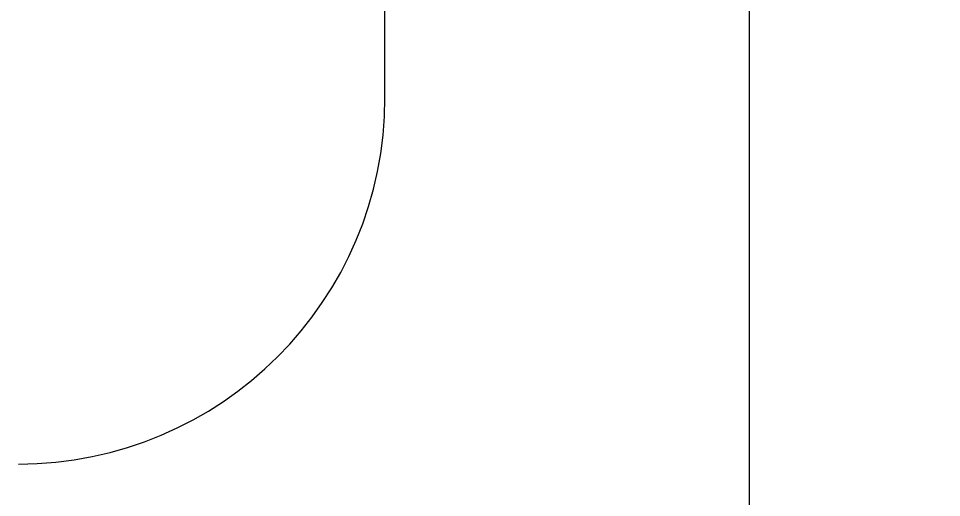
# Model space of a CAD drawing. Extents: x -12260 to 304645, y -29287 to 19916.
# Drawn here: x 26558.74 to 26608.15, y -3170.03 to -3144.38 of the extents above; entities that cross this region are included whole.
import ezdxf
from ezdxf import colors
from ezdxf.entities.mleader import LeaderData, LeaderLine
from ezdxf.math import Vec2, Vec3

# ---------------------------------------------------------------- set-up
doc = ezdxf.new("R2010")
doc.units = 0
doc.header["$LTSCALE"] = 0.25
doc.linetypes.add('DASHDOT', pattern=[25.4, 12.7, -6.35, 0, -6.35])
for name, color, linetype, lineweight in [('01-First Floor$0$LOADING', 253, 'Continuous', 5), ('E-LITE-CLNG-CNDT', 6, 'DASHDOT', 35), ('T-DATA-TEXT', 2, 'Continuous', 25)]:
    doc.layers.add(name, color=color, linetype=linetype, lineweight=lineweight)
doc.styles.add('DC_Elc_Romans', font='elc_romans.shx', dxfattribs={"width": 0.7})

# ---------------------------------------------------------------- blocks, each defined once
blk = doc.blocks.new('01-First Floor$0$GF21018-P')
at = {"color": 0}
for p, q in [((0.220494, 0.475631), (0.220494, 0.067498)), ((0.240011, 0.322592), (0.240011, 0.140001))]:
    blk.add_line(p, q, dxfattribs=at)
blk.add_arc((0.259626, 0.322592), 0.019615, 90, 180, dxfattribs=at)
blk = doc.blocks.new('01-First Floor')
at = {"layer": '01-First Floor$0$LOADING', "extrusion": (2.24021e-05, 7.77426e-06, 1), "xscale": 1000, "yscale": 1000, "zscale": 1000, "rotation": 179.9985892349693}
blk.add_blockref('01-First Floor$0$GF21018-P', (26818.372, -2826.034, 0.456), dxfattribs=at)
blk = doc.blocks.new('DC_Arrow-ArrowEllipse')
at = {"color": 0}
blk.add_ellipse((0, 0), major_axis=(0.4, 0), ratio=0.4, dxfattribs=at)
at = {"color": 0, "ltscale": 0.5}
blk.add_solid([(-1.4, 0.16667), (-0.4, 0), (-1.4, -0.16667)], dxfattribs=at)

msp = doc.modelspace()

# ---------------------------------------------------------------- block references
at = {"layer": 'E-LITE-CLNG-CNDT'}
msp.add_blockref('01-First Floor', (0, 0), dxfattribs=at)

# ---------------------------------------------------------------- leaders
at = {"layer": 'T-DATA-TEXT'}
ml = msp.add_multileader_mtext('Standard', dxfattribs=at)
ml.set_content('DOWN TO SOUND RACK\\PIN DATA ROOM  ', color=256, style='DC_Elc_Romans')
ml.set_leader_properties(color=45)
ml.build(insert=Vec2(0, 0))
ml.multileader.update_dxf_attribs({"dogleg_length": 2, "arrow_head_size": 200, "scale": 100})
ctx = ml.context
ctx.base_point, ctx.scale, ctx.char_height, ctx.arrow_head_size, ctx.landing_gap_size, ctx.plane_origin = Vec3(21849.686, -2902.756, -0.104), 100, 200, 200, 200, Vec3(30745.432, -726.125, -0.104)
notes = []
notes.append((ctx, [(0, (1, 1, 0), (21649.686, -2902.756, -0.104), (1, 0), 200, [(0, [(20974.204, -2758.515, -0.104)], 0, [])])]))
ctx.mtext.insert, ctx.mtext.width, ctx.mtext.flow_direction = Vec3(22049.686, -2802.756, -0.104), 2820.29515, 5
ml = msp.add_multileader_mtext('Standard', dxfattribs=at)
ml.set_content('LINE 9 TO SOUND RACK\\PIN DATA ROOM  ', color=256, style='DC_Elc_Romans')
ml.set_leader_properties(color=45)
ml.set_arrow_properties(name='DC_Arrow-ArrowEllipse')
ml.build(insert=Vec2(0, 0))
ml.multileader.update_dxf_attribs({"dogleg_length": 2, "arrow_head_size": 200, "scale": 100})
ctx = ml.context
ctx.base_point, ctx.scale, ctx.char_height, ctx.arrow_head_size, ctx.landing_gap_size, ctx.plane_origin = Vec3(16665.161, -4318.215), 100, 200, 200, 200, Vec3(27116.832, 2558.344)
notes.append((ctx, [(0, (1, 1, 0), (16465.161, -4318.215), (1, 0), 200, [(0, [(15276.002, -3169.036)], 0, [])])]))
ctx.mtext.insert, ctx.mtext.width, ctx.mtext.flow_direction = Vec3(16865.161, -4218.215), 2820.29515, 5
for ctx, leaders in notes:
    for number, flags, end, landing, length, lines in leaders:
        leader = LeaderData()
        leader.index, (leader.has_last_leader_line, leader.has_dogleg_vector, leader.attachment_direction) = number, flags
        leader.last_leader_point, leader.dogleg_vector, leader.dogleg_length = Vec3(end), Vec3(landing), length
        for number, points, colour, breaks in lines:
            line = LeaderLine()
            line.index, line.vertices, line.color, line.breaks = number, Vec3.list(points), colors.encode_raw_color(colour), breaks
            leader.lines.append(line)
        ctx.leaders.append(leader)

doc.saveas('drawing.dxf')
